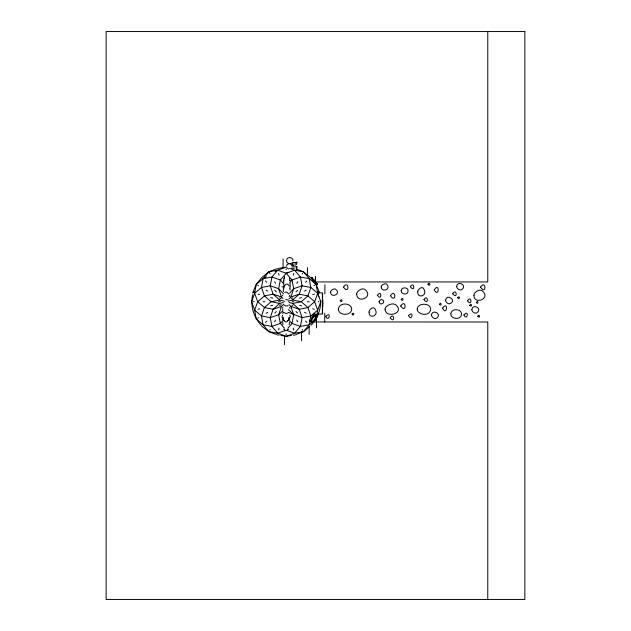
<?xml version="1.0" encoding="UTF-8"?>
<svg xmlns="http://www.w3.org/2000/svg" width="631" height="631" viewBox="0 0 631 631"><rect width="100%" height="100%" fill="white"/><g stroke="black" fill="none" stroke-linecap="round" stroke-linejoin="round"><path stroke-width="0.95" d="M286.521 260.532L286.955 262.346L288.919 263.837M325.785 316.376C328.854 323.238 331.717 310.42 325.785 316.336M343.485 287.168C349.542 295.679 349.109 278.981 343.477 287.144M379.121 301.823C378.821 301.878 380.375 298.589 382.197 299.78C386.795 301.768 379.665 306.816 379.113 301.847M381.211 286.766C380.777 291.987 390.005 290.497 387.781 285.646C386.298 281.292 380.714 285.393 381.203 286.766M408.565 315.563C411.546 322.465 414.583 309.64 408.572 315.547M417.793 291.711C417.004 298.794 427.1 296.207 424.363 290.181C422.802 284.005 416.925 290.552 417.777 291.759M431.486 315.232C431.762 309.119 441.621 313.228 437.386 317.551C435.059 320.848 430.949 316.076 431.509 315.121M442.591 308.212C448.696 299.796 446.819 317.18 442.591 308.086M445.636 300.206C445.194 301.358 448.294 305.38 450.81 303.266C456.481 299.796 446.653 293.533 445.644 300.167M450.842 313.796C451.402 307.605 462.76 308.827 461.435 315.074C459.896 320.564 450.518 318.694 450.81 313.954M452.742 293.77C456.387 287.294 458.185 300.175 452.735 293.865M456.686 286.403C456.118 287.917 460.236 291.932 462.57 288.935C466.703 284.818 457.365 280.432 456.686 286.364M463.856 315.011C469.417 308.598 467.311 321.905 463.864 314.916M471.862 309.576C471.294 311.083 475.411 315.106 477.746 312.108C481.879 307.991 472.54 303.606 471.862 309.537M290.11 285.543L290.134 283.138M417.241 309.04C417.233 302.628 431.99 302.249 430.492 310.413C428.41 317.093 416.878 314.364 417.194 309.04M401.237 290.781C400.937 286.679 409.243 286.789 408.012 291.711C407.027 295.907 400.63 293.833 401.213 290.741M289.219 324.697L289.408 322.299M283.753 280.219L283.832 288.406M282.759 319.838L283.003 317.488M294.196 262.851C296.578 261.084 297.193 266.44 294.464 265.028M310.988 325.273C317.464 318.955 320.769 309.947 320.635 300.995M312.842 322.023L312.369 322.37L312.818 321.96L487.771 321.991L487.771 599.45M282.759 313.591L283.003 311.927M252.747 294.614C250.065 305.333 253.599 317.448 261.352 325.273M295.884 334.525L303.464 331.677L309.229 324.784L316.131 319.018L317.677 310.16L320.761 301.721L317.677 293.273L316.131 284.423L310.42 277.466L303.464 271.756L295.884 268.909M277.293 268.593L268.869 271.756L263.103 278.65L261.494 287.468L264.428 295.892L271.101 301.721L279.722 303.448L283.351 302.47M284.045 278.681L284.691 276.52M320.674 302.21L320.761 301.721M283.642 280.803L284.139 278.176M434.317 289.716C439.799 281.631 439.097 298.455 434.309 289.921M289.148 304.702L290.891 306.437L293.699 314.766L291.995 323.458L287.917 328.183M286.537 260.429C286.695 256.328 293.312 256.841 292.973 260.832M286.529 266.101C286.648 262.985 291.585 262.804 291.979 265.88M292.469 263.277L292.595 264.634L293.581 265.383M352.066 313.875C353.1 317.748 355.45 311.477 352.074 313.867M428.11 284.005L428.086 284.589M288.454 319.728L289.116 317.716M278.602 329.966L279.06 328.246M282.018 317.204L282.57 315.161M289.771 288.272L290.323 286.229M293.281 275.187L293.738 273.468M283.792 304.095L281.45 306.437L278.634 314.766L280.345 323.458L284.423 328.183M289.03 298.857L290.891 296.996L293.699 288.667L291.995 279.975L286.166 273.223L277.727 270.21L268.869 271.756L261.92 277.466L256.21 284.423L252.755 292.76M289.566 293.273L293.699 288.667L302.083 285.804L310.846 287.468L317.677 293.273L314.664 301.721L307.912 307.542L299.22 309.253L290.891 306.437M316.131 319.018L318.387 313.086M283.027 317.716C282.735 320.532 286.655 323.971 288.17 320.311M287.949 320.753L288.73 319.168M311.501 321.51L311.115 321.778L311.596 321.502A3.762 1.404 -52.5 0 0 314.656 319.105A3.762 1.404 -52.5 0 0 315.91 315.658M428.118 283.997C430.642 281.45 430.334 287.302 428.094 284.597M269.729 330.187L270.131 329.5M274.627 321.715L275.542 320.122M282.365 308.307L283.019 307.171M289.14 296.578L289.976 295.127M296.799 283.311L297.714 281.718M302.21 273.941L302.612 273.247M287.476 330.226L288.17 329.051L287.949 329.421M311.675 318.497L312.195 317.716L311.73 317.361M312.763 318.119L312.227 318.923A3.762 1.404 -52.5 0 0 311.753 321.849L312.148 321.928A3.762 1.404 -52.5 0 0 315.579 318.994A3.762 1.404 -52.5 0 0 316.107 315.745A3.762 1.404 -52.5 0 0 312.763 318.119L312.432 318.316M253.047 292.839L254.175 291.443M289.684 282.798L291.995 279.975L300.419 277.041L309.229 278.65L316.131 284.423L319.586 292.76M278.184 268.443L286.166 267.126L277.727 270.21L271.922 277.041L270.249 285.804L273.12 294.18L279.722 299.985L284.644 301.31M288.257 301.184L292.618 299.985L299.22 294.18L302.083 285.804L300.419 277.041L294.614 270.21L286.166 273.223L280.345 279.975L278.634 288.667L281.45 296.996L283.074 298.621M282.783 320.729L280.345 323.458L271.922 326.393L263.103 324.784L256.21 319.018L254.664 310.16L251.572 301.721L254.664 293.273L256.21 284.423L263.103 278.65L266.353 276.78M261.707 326.18L268.869 331.677L276.449 334.525M265.485 322.402L266.747 321.14M274.832 313.055L276.331 311.556M296.01 291.877L297.509 290.378M305.585 282.294L306.847 281.032M282.751 310.854L278.634 314.766L270.249 317.63L261.494 315.965L254.664 310.16L257.677 301.721L264.428 295.892L273.12 294.18L281.45 296.996M279.722 303.448L273.12 309.253L270.249 317.63L271.922 326.393L277.727 333.223L286.166 336.315L291.498 335.432M309.726 326.535L303.464 331.677L294.614 333.223L286.166 336.315L280.842 335.432M292.043 262.977L290.599 263.829M288.02 312.795L286.072 313.67L283.69 312.258M284.691 292.421L286.632 292.035L288.801 293.983M275.29 271.622L277.727 270.21M257.693 318.158L258.387 317.756M266.172 313.26L267.765 312.345M279.58 305.522L281.158 304.607M291.309 298.747L292.76 297.911M304.576 291.088L306.169 290.173M313.946 285.677L314.64 285.275M288.241 305.664L285.709 305.988L284.21 305.144M290.891 296.996L299.22 294.18L307.912 295.892L314.664 301.721L317.677 310.16L310.846 315.965L302.083 317.63L288.572 312.487M281.45 306.437L273.12 309.253L264.428 307.542L257.677 301.721L254.664 293.273L261.494 287.468L270.249 285.804L278.634 288.667L283.493 293.857M286.166 273.223L288.817 272.489M257.921 309.285L259.641 308.827M270.675 305.869L272.726 305.317M299.615 298.116L301.657 297.564M312.7 294.606L314.419 294.149M279.722 299.985L271.101 301.721L264.428 307.542L261.494 315.965L263.103 324.784L268.869 331.677L277.727 333.223L286.166 330.21L294.614 333.223L300.419 326.393L302.083 317.63L299.22 309.253L292.618 303.448L288.974 302.47M292.618 303.448L301.239 301.721L307.912 295.892L310.846 287.468L309.229 278.65L303.464 271.756L295.497 270.368M263.103 278.65L271.922 277.041L280.345 279.975L283.437 283.548M293.273 335.132L295.127 335.132M285.709 299.638L288.241 299.97M297.264 262.472L292.855 262.472L292.855 266.866L297.264 266.866M315.074 281.939L487.771 281.939L487.771 31.55M318.6 292.839L322.362 292.839L322.362 314.072L317.567 314.072M253.291 301.721L254.088 301.721M263.08 301.721L264.917 301.721M278.563 301.721L280.385 301.721M292.106 301.721L293.778 301.721M307.423 301.721L309.261 301.721M318.245 301.721L319.049 301.721M291.498 268.001L294.156 268.443M277.293 334.84L279.068 335.132M292.618 299.985L301.239 301.721L307.912 307.542L310.846 315.965L309.229 324.784L300.419 326.393L291.995 323.458L289.424 320.753M257.921 294.149L259.641 294.606M270.675 297.564L272.726 298.116M299.615 305.317L301.657 305.869M312.7 308.827L314.419 309.285M289.542 268.356L294.614 270.21M288.564 269.003L286.892 267.733M257.693 285.275L258.387 285.677M266.172 290.173L267.765 291.088M279.58 297.911L281.04 298.755M291.948 305.057L292.847 305.57M304.576 312.345L306.169 313.26M265.485 281.032L266.747 282.294M274.832 290.378L276.331 291.877M296.01 311.556L297.509 313.055M305.585 321.14L306.847 322.402M288.517 309.537L293.699 314.766M311.982 277.971L313.173 279.391L311.399 277.23L311.769 277.711M316.612 283.674L317.109 284.265L315.484 282.309L317.259 284.471L316.801 283.887M312.211 277.853C313.599 279.415 310.957 276.41 312.313 277.94M312.124 278.097L312.187 278.192M313.583 279.967L315.255 281.947M314.948 281.568L315.831 282.664L315.003 281.631M312.897 279.044L313.836 280.282L312.826 279.036M313.607 279.919L315.05 281.781M318.166 291.443L319.294 292.839M284.187 329.421L283.966 329.051L284.81 330.47M268.987 271.961L269.342 272.568M269.729 273.247L270.131 273.941M274.627 281.718L275.542 283.311M282.365 295.127L282.83 295.931M289.511 307.502L290.023 308.393M296.799 320.122L297.714 321.715M302.21 329.5L302.612 330.187M289.179 285.961C286.332 280.464 282.167 288.335 283.485 291.617M283.414 319.168L283.69 319.728M283.966 320.311L284.187 320.753M469.748 305.428C472.966 308.094 471.01 301.657 469.748 305.42M439.381 304.426C442.623 307.084 440.675 300.648 439.381 304.41M317.677 293.273L318.876 296.854M278.602 273.468L279.06 275.187M282.018 286.229L282.27 287.16M289.771 315.161L290.323 317.204M293.281 328.246L293.738 329.966M289.455 278.176L289.945 280.803L289.842 280.219M282.727 309.277L282.838 310.097M289.945 288.548L290.134 290.063M289.132 317.488L289.384 319.838M282.727 322.299L282.917 324.697M324.894 284.747L324.894 293.92M324.72 313.173L324.72 321.991M322.867 299.796L322.867 306.808M322.615 293.391L322.615 294.937M322.615 296.333L322.615 297.753M322.615 302.801L322.615 304.221M322.615 309.166L322.615 310.586M322.615 312.029L322.615 313.654M316.486 319.294L316.486 327.868M315.453 276.228L315.453 283.28M309.135 326.306L309.135 334.469M307.478 267.67L307.478 275.605M301.555 331.772L301.555 340.827M296.712 261.96L296.712 262.567M296.712 266.448L296.712 269.287M286.166 268.838L286.166 269.642M286.166 333.791L286.166 334.596M284.455 335.826L284.455 344.684M283.098 258.899L283.098 267.718M296.018 262.993A1.522 1.522 0 0 1 296.396 263.987M315.413 316.407A3.762 1.404 -52.5 0 1 315.145 317.141M312.369 316.581A3.762 1.404 -52.5 0 1 313.031 315.918M309.632 321.218A4.662 1.735 -52.5 0 1 309.671 319.862M312.771 315.2A4.662 1.735 -52.5 0 1 315.76 314.443M313.41 315.192A3.762 1.404 -52.5 0 1 314.017 314.861M330.557 292.192C330.612 298.108 340.456 294.724 336.638 290.142C334.414 286.695 329.974 291.23 330.565 292.192M338.311 309.087C338.713 315.95 350.954 316.092 351.759 309.379C351.506 302.407 338.997 302.162 338.311 309.087M338.35 308.796L338.35 308.796M356.712 294.101C356.799 303.527 372.416 298.069 366.366 290.852C363.093 285.756 356.01 291.814 356.728 294.101M369.088 312.116C368.709 319.396 378.434 316.028 375.658 310.302C373.899 304.252 368.188 310.712 369.088 312.116M377.456 295.237C381.834 302.099 382.094 288.856 377.456 295.221M385.068 309.158C385.438 318.6 403.801 313.631 396.946 305.917C393.287 301.066 384.563 306.224 385.099 309.158M390.25 317.827C395.038 324.626 394.438 311.414 390.25 317.827M390.415 295.694C396.418 304.331 396.079 287.507 390.408 295.718M400.709 305.948C406.695 314.609 406.317 297.761 400.701 305.964M410.331 286.703C415.356 293.462 414.354 280.243 410.324 286.719M423.961 299.591C428.843 306.406 428.055 293.115 423.961 299.622M467.539 300.853C472.382 307.431 471.743 294.322 467.555 300.813M473.913 295.355C474.031 304.828 489.585 299.268 483.567 292.114C480.278 286.955 473.195 293.17 473.936 295.355M480.514 287.121C486.517 295.765 486.178 278.941 480.507 287.144M340.219 300.608C342.436 304.063 342.625 297.359 340.219 300.608M401.206 299.354C403.422 302.809 403.674 296.089 401.206 299.354M457.68 297.729C459.896 301.184 460.086 294.48 457.68 297.729M476.247 302.367C478.472 305.814 478.661 299.118 476.247 302.367M477.754 316.17C479.978 319.617 480.167 312.921 477.754 316.17M310.925 321.534L311.375 321.132L310.949 321.471M315.484 315.595L316.115 315.334L315.484 315.595M315.114 319.799L315.532 319.365L315.114 319.799M315.295 319.933L315.713 319.507L315.295 319.933M316.573 316.644L317.204 316.383L316.573 316.644M312.479 317.953L311.809 318.947A4.662 1.735 -52.5 0 0 311.225 322.567L311.706 322.662A4.662 1.735 -52.5 0 0 315.957 319.034A4.662 1.735 -52.5 0 0 316.612 315.019A4.662 1.735 -52.5 0 0 312.479 317.953M524.866 31.55L106.134 31.55L106.134 599.45L524.866 599.45L524.866 31.55M313.646 279.643L314.033 280.125L313.646 279.643M315.058 281.308L315.453 281.789L315.058 281.308M316.912 283.627L317.298 284.108L316.912 283.627M316.123 282.696L316.517 283.177L316.123 282.696"/></g></svg>
